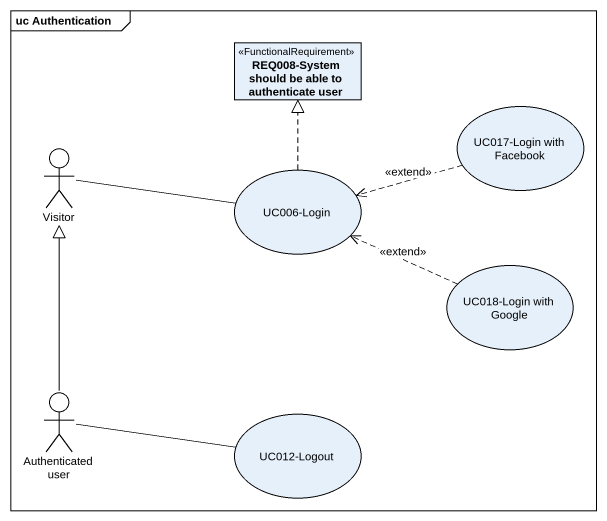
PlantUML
@startuml
mainframe uc Authentication
allowmixing
hide circle
hide empty members
class "REQ008-System should be able to authenticate user" as REQ008_System_should_be <<FunctionalRequirement>>
usecase "UC017-Login with Facebook" as UC017_Login_with_Facebook
actor Visitor
usecase "UC006-Login" as UC006_Login
usecase "UC018-Login with Google" as UC018_Login_with_Google
actor "Authenticated user" as Authenticated_user
usecase "UC012-Logout" as UC012_Logout
UC017_Login_with_Facebook .left.> UC006_Login : <<extend>>
Visitor -right- UC006_Login
UC006_Login .up.|> REQ008_System_should_be
UC018_Login_with_Google .left.> UC006_Login : <<extend>>
Authenticated_user -up-|> Visitor
Authenticated_user -right- UC012_Logout
@enduml
